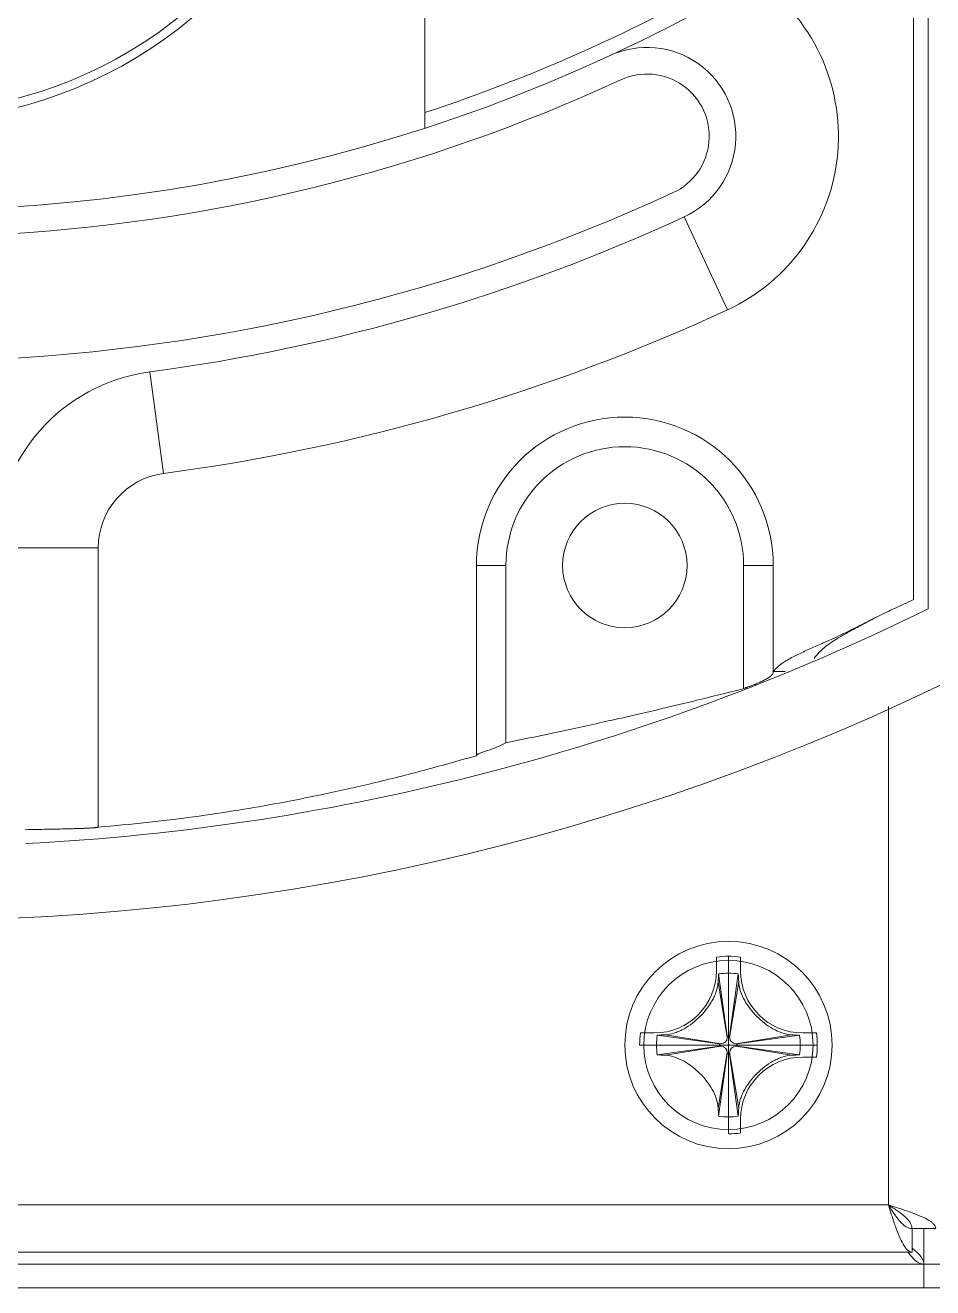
# Model space of a CAD drawing. Header units: millimetres. Extents: x 206 to 1899, y -454 to 296.
# Drawn here: x 635.188 to 637.104, y 49.663 to 52.328 of the extents above; entities that cross this region are included whole.
import ezdxf

# ---------------------------------------------------------------- set-up
doc = ezdxf.new("R2010")
doc.units = ezdxf.units.MM
doc.layers.add('细实线', color=7, linetype='Continuous', lineweight=15)

msp = doc.modelspace()

# ---------------------------------------------------------------- linework, layer by layer
at = {"layer": '细实线', "linetype": 'Continuous', "lineweight": 9}
for p, q in [((637.0633, 51.1159), (637.0633, 58.7284)), ((637.0946, 51.0964), (637.0946, 58.7478)), ((636.0321, 52.1112), (636.0321, 53.0627)), ((636.5795, 51.9239), (636.6704, 51.7274)), ((635.4516, 51.5966), (635.48, 51.3819)), ((635.3423, 51.2248), (635.1258, 51.2248)), ((635.3423, 50.6353), (635.3423, 51.2248)), ((636.2031, 51.1877), (636.1406, 51.1877)), ((636.1406, 50.7861), (636.1406, 51.1877)), ((636.2031, 50.8134), (636.2031, 51.1877)), ((636.7048, 51.1877), (636.7673, 51.1877)), ((636.7048, 51.1877), (636.7048, 50.9277)), ((636.7673, 51.1877), (636.7673, 50.9642)), ((636.7922, 50.9642), (636.7673, 50.9642)), ((636.6805, 50.9216), (636.6557, 50.9154)), ((636.6805, 50.9216), (636.6558, 50.9154)), ((636.7048, 50.9277), (636.7131, 50.9296)), ((637.0102, 50.89), (637.0102, 49.8377)), ((636.6472, 50.361), (636.6472, 50.332)), ((636.6727, 49.9877), (636.6727, 50.3627)), ((636.6982, 50.361), (636.6982, 50.332)), ((636.651, 50.3084), (636.6701, 50.1909)), ((636.652, 50.3255), (636.6701, 50.1938)), ((636.6727, 50.194), (636.6727, 50.3269)), ((636.6933, 50.3255), (636.6752, 50.1938)), ((636.6943, 50.3084), (636.6752, 50.1909)), ((636.5159, 50.2007), (636.4869, 50.2007)), ((636.5224, 50.1959), (636.6541, 50.1778)), ((636.5395, 50.1969), (636.657, 50.1778)), ((636.8059, 50.1969), (636.6884, 50.1778)), ((636.823, 50.1959), (636.6913, 50.1778)), ((636.8294, 50.2007), (636.8584, 50.2007)), ((636.4852, 50.1752), (636.8602, 50.1752)), ((636.6539, 50.1752), (636.521, 50.1752)), ((636.5224, 50.1546), (636.6541, 50.1727)), ((636.5395, 50.1536), (636.657, 50.1727)), ((636.657, 50.1778), (636.6541, 50.1778)), ((636.6541, 50.1778), (636.657, 50.1778)), ((636.657, 50.1727), (636.6541, 50.1727)), ((636.6701, 50.1938), (636.6701, 50.1909)), ((636.6701, 50.1938), (636.6701, 50.1909)), ((636.6752, 50.1938), (636.6752, 50.1909)), ((636.6752, 50.1938), (636.6752, 50.1909)), ((636.6884, 50.1778), (636.6913, 50.1778)), ((636.6884, 50.1778), (636.6913, 50.1778)), ((636.6913, 50.1727), (636.6884, 50.1727)), ((636.6884, 50.1727), (636.6913, 50.1727)), ((636.8059, 50.1536), (636.6884, 50.1727)), ((636.823, 50.1546), (636.6913, 50.1727)), ((636.6914, 50.1752), (636.8244, 50.1752)), ((636.651, 50.042), (636.6701, 50.1595)), ((636.652, 50.0249), (636.6701, 50.1566)), ((636.6701, 50.1566), (636.6701, 50.1595)), ((636.6727, 50.0235), (636.6727, 50.1565)), ((636.6752, 50.1566), (636.6752, 50.1595)), ((636.6752, 50.1566), (636.6752, 50.1595)), ((636.6943, 50.042), (636.6752, 50.1595)), ((636.6933, 50.0249), (636.6752, 50.1566)), ((636.8294, 50.1497), (636.8584, 50.1497)), ((636.6982, 49.9895), (636.6982, 50.0185)), ((637.0102, 49.8377), (622.5789, 49.8377)), ((637.0602, 49.7877), (637.1102, 49.7877)), ((637.0602, 49.7877), (637.0602, 49.7377)), ((637.0852, 49.7127), (637.0852, 49.7877)), ((622.5289, 49.7377), (637.0602, 49.7377)), ((622.5039, 49.7127), (637.0852, 49.7127)), ((637.0852, 49.7127), (637.1352, 49.7127)), ((637.0852, 49.7127), (637.0852, 49.6627)), ((593.6477, 49.6627), (668.7977, 49.6627))]:
    msp.add_line(p, q, dxfattribs=at)
for centre, radius in [((636.4539, 51.1877), 0.1313), ((636.6727, 50.1752), 0.2188), ((636.6727, 50.1752), 0.1786)]:
    msp.add_circle(centre, radius, dxfattribs=at)
for centre, radius, start, end in [((634.9383, 53.0627), 0.9375, 127.9535, 52.0465), ((634.9383, 53.0627), 0.9187, 129.182, 50.818), ((634.9383, 55.4725), 3.5347, 233.5586, 306.4414), ((634.9383, 55.4725), 3.5035, 288.1913, 300.5589), ((636.5008, 52.0941), 0.404, 294.8205, 55.3762), ((636.5008, 52.0941), 0.1875, 294.8205, 114.8205), ((636.5008, 52.0941), 0.1313, 294.8205, 114.8205), ((634.9383, 55.4725), 3.591, 272.7673, 294.8205), ((634.9383, 55.4725), 3.8535, 272.3278, 294.8205), ((634.9383, 55.4725), 3.9097, 277.5436, 294.8205), ((634.9383, 55.4725), 4.1262, 277.5436, 294.8205), ((635.5008, 51.2248), 0.375, 97.5436, 180), ((636.4539, 51.1877), 0.3134, 0, 180), ((636.4539, 51.1877), 0.2509, 0, 180), ((635.5008, 51.2248), 0.1585, 97.5436, 180), ((634.9383, 55.4725), 4.8785, 272.9405, 296.2311), ((637.4498, 50.1466), 1.0417, 115.0861, 115.4665), ((634.9383, 55.4725), 5.0347, 242.6574, 297.3426), ((634.4902, 59.6286), 8.9783, 284.12047, 284.28038), ((634.2652, 60.4377), 9.8175, 282.64025, 282.90678), ((636.6727, 50.1752), 0.1875, 82.1836, 97.8164), ((636.5159, 50.332), 0.1313, 270, 0), ((636.8294, 50.332), 0.1313, 180, 270), ((638.8132, 50.1861), 2.1656, 176.3078, 176.7611), ((636.6727, 50.1752), 0.1517, 82.1836, 97.8164), ((634.5322, 50.1861), 2.1656, 3.2389, 3.6922), ((636.6727, 50.1752), 0.1875, 172.1836, 180), ((636.6727, 50.1752), 0.1517, 172.1836, 187.8164), ((636.6612, 48.0459), 2.1545, 93.2376, 93.6933), ((636.6835, 48.0347), 2.1656, 86.3078, 86.7612), ((636.6727, 50.1752), 0.1517, 352.1836, 7.8164), ((636.6727, 50.1752), 0.1875, 352.1836, 7.8164), ((636.6727, 50.1752), 0.0188, 172.1881, 179.9955), ((636.6727, 50.1752), 0.0187, 172.1836, 180), ((636.6727, 50.1752), 0.0188, 180.0045, 187.8119), ((636.657, 50.1909), 0.0131, 270, 0), ((636.657, 50.1909), 0.0131, 270, 0), ((636.657, 50.1595), 0.0131, 360, 90), ((636.6727, 50.1752), 0.0188, 82.1881, 97.8119), ((636.6727, 50.1752), 0.0187, 82.1836, 97.8164), ((636.6884, 50.1909), 0.0131, 180, 270), ((636.6884, 50.1909), 0.0131, 180, 270), ((636.6884, 50.1595), 0.0131, 90, 180), ((636.6884, 50.1595), 0.0131, 90, 180), ((636.6727, 50.1752), 0.0188, 0.0045, 7.8119), ((636.6727, 50.1752), 0.0187, 352.1836, 7.8164), ((636.6727, 50.1752), 0.0188, 352.1881, 359.9955), ((636.6618, 52.3157), 2.1656, 266.3077, 266.7611), ((636.6727, 50.1752), 0.0188, 262.1881, 277.8119), ((636.6727, 50.1752), 0.0187, 270, 277.8164), ((636.8294, 50.0185), 0.1313, 90, 180), ((636.6842, 52.3045), 2.1544, 273.2377, 273.6934), ((638.8131, 50.1644), 2.1656, 183.2389, 183.6922), ((634.5322, 50.1644), 2.1656, 356.3078, 356.7611), ((636.6727, 50.1752), 0.1517, 262.1836, 277.8164), ((636.6727, 50.1752), 0.1875, 270, 277.8164), ((636.9606, 49.6103), 0.1684, 51.8773, 53.7222), ((637.1876, 49.8374), 0.1684, 216.2778, 218.1235)]:
    msp.add_arc(centre, radius, start, end, dxfattribs=at)
for points, knots in [([(637.0082, 51.0901), (637.0125, 51.0921), (637.0309, 51.1006), (637.0493, 51.109), (637.0633, 51.1159)], [0, 0, 0, 0, 0.234263, 1, 1, 1, 1]), ([(636.7673, 50.9642), (636.7736, 50.971), (636.7874, 50.9836), (636.8118, 50.9963), (636.8367, 51.0082), (636.8582, 51.0179), (636.877, 51.0259), (636.8934, 51.0333), (636.9116, 51.0419), (636.9296, 51.0506), (636.9463, 51.0589), (636.9624, 51.0672), (636.9808, 51.0768), (636.9943, 51.0835), (637.0019, 51.0871)], [0, 0, 0, 0, 0.104688, 0.208176, 0.309388, 0.416398, 0.473503, 0.539982, 0.620036, 0.69998, 0.76646, 0.82968, 0.904851, 1, 1, 1, 1]), ([(636.8538, 50.9914), (636.8567, 50.9958), (636.8634, 51.0037), (636.8744, 51.0145), (636.8872, 51.0236), (636.9018, 51.0332), (636.92, 51.0437), (636.9425, 51.0559), (636.97, 51.0709), (636.9905, 51.0813), (637.0018, 51.0869)], [0, 0, 0, 0, 0.088771, 0.174224, 0.259604, 0.35341, 0.469872, 0.613422, 0.786177, 1, 1, 1, 1]), ([(636.7048, 50.9277), (636.7057, 50.9284), (636.7077, 50.9293), (636.7118, 50.9308), (636.7169, 50.9325), (636.7229, 50.9344), (636.7305, 50.9374), (636.7391, 50.9412), (636.7486, 50.9456), (636.7564, 50.9501), (636.7623, 50.9545), (636.7662, 50.9591), (636.7673, 50.9626), (636.7673, 50.9642)], [0, 0, 0, 0, 0.043756, 0.08754, 0.174215, 0.259404, 0.342442, 0.49955, 0.640198, 0.760833, 0.859427, 0.936847, 1, 1, 1, 1]), ([(636.6558, 50.9154), (636.6391, 50.9113), (636.5733, 50.8951), (636.5074, 50.8795), (636.4581, 50.8683)], [0, 0, 0, 0, 0.253195, 1, 1, 1, 1]), ([(636.4136, 50.8582), (636.3958, 50.8542), (636.3258, 50.8387), (636.2555, 50.8241), (636.2031, 50.8134)], [0, 0, 0, 0, 0.253551, 1, 1, 1, 1]), ([(636.1406, 50.7861), (636.1406, 50.7869), (636.1417, 50.7881), (636.1435, 50.7893), (636.1468, 50.7909), (636.1523, 50.7928), (636.1603, 50.7956), (636.1699, 50.7989), (636.1807, 50.8026), (636.1918, 50.8078), (636.1993, 50.8115), (636.2031, 50.8134)], [0, 0, 0, 0, 0.034023, 0.061654, 0.097275, 0.192245, 0.316982, 0.46638, 0.63438, 0.814477, 1, 1, 1, 1]), ([(635.3423, 50.6353), (635.3763, 50.6381), (635.4436, 50.6444), (635.5425, 50.6565), (635.6359, 50.6705), (635.7254, 50.6859), (635.8172, 50.7044), (635.9173, 50.7265), (636.0268, 50.754), (636.102, 50.775), (636.1406, 50.7861)], [0, 0, 0, 0, 0.125884, 0.249058, 0.367239, 0.473822, 0.583909, 0.712367, 0.851885, 1, 1, 1, 1]), ([(635.1883, 50.6299), (635.1962, 50.63), (635.2117, 50.6303), (635.2345, 50.6308), (635.2562, 50.6312), (635.2735, 50.6316), (635.2867, 50.632), (635.296, 50.6322), (635.3049, 50.6325), (635.3133, 50.6328), (635.32, 50.6331), (635.3252, 50.6334), (635.3289, 50.6336), (635.3324, 50.6338), (635.3353, 50.6341), (635.3375, 50.6343), (635.3392, 50.6345), (635.3408, 50.6347), (635.3419, 50.635), (635.3423, 50.6353)], [0, 0, 0, 0, 0.153723, 0.301927, 0.443157, 0.576022, 0.638907, 0.69922, 0.756811, 0.81154, 0.863275, 0.887982, 0.911896, 0.935009, 0.957309, 0.968163, 0.978799, 0.989311, 1, 1, 1, 1]), ([(636.5395, 50.1969), (636.5464, 50.1973), (636.5567, 50.1995), (636.5696, 50.2047), (636.5821, 50.2111), (636.5969, 50.221), (636.6128, 50.2351), (636.6269, 50.251), (636.6368, 50.2658), (636.6432, 50.2783), (636.6484, 50.2912), (636.6506, 50.3015), (636.651, 50.3084)], [0, 0, 0, 0, 0.122867, 0.185103, 0.247698, 0.373566, 0.499998, 0.62643, 0.752299, 0.814896, 0.87713, 1, 1, 1, 1]), ([(636.6943, 50.3084), (636.6947, 50.3015), (636.6978, 50.2878), (636.7066, 50.2687), (636.7184, 50.251), (636.7325, 50.2351), (636.7485, 50.221), (636.7661, 50.2091), (636.7852, 50.2003), (636.799, 50.1973), (636.8059, 50.1969)], [0, 0, 0, 0, 0.122892, 0.24762, 0.373529, 0.500002, 0.626475, 0.752383, 0.87711, 1, 1, 1, 1]), ([(636.651, 50.042), (636.6506, 50.0489), (636.6476, 50.0627), (636.6388, 50.0818), (636.6269, 50.0994), (636.6128, 50.1154), (636.5969, 50.1295), (636.5792, 50.1413), (636.5601, 50.1501), (636.5464, 50.1532), (636.5395, 50.1536)], [0, 0, 0, 0, 0.122892, 0.24762, 0.373529, 0.500001, 0.626475, 0.752383, 0.87711, 1, 1, 1, 1]), ([(636.8059, 50.1536), (636.799, 50.1532), (636.7887, 50.1509), (636.7758, 50.1458), (636.7632, 50.1394), (636.7485, 50.1295), (636.7325, 50.1154), (636.7184, 50.0994), (636.7085, 50.0847), (636.7021, 50.0721), (636.697, 50.0592), (636.6947, 50.0489), (636.6943, 50.042)], [0, 0, 0, 0, 0.122867, 0.185103, 0.247698, 0.373566, 0.499998, 0.62643, 0.752299, 0.814896, 0.87713, 1, 1, 1, 1]), ([(637.0602, 49.7877), (637.0581, 49.7877), (637.0537, 49.7884), (637.0473, 49.7915), (637.041, 49.7962), (637.0324, 49.8051), (637.022, 49.8191), (637.0143, 49.8313), (637.0102, 49.8377)], [0, 0, 0, 0, 0.086489, 0.180415, 0.28672, 0.407302, 0.687401, 1, 1, 1, 1]), ([(637.0602, 49.7877), (637.0602, 49.7898), (637.0595, 49.7942), (637.0564, 49.8006), (637.0517, 49.8069), (637.0428, 49.8155), (637.0288, 49.8259), (637.0166, 49.8336), (637.0102, 49.8377)], [0, 0, 0, 0, 0.086488, 0.180415, 0.28672, 0.407302, 0.6874, 1, 1, 1, 1]), ([(637.027, 49.7874), (637.0255, 49.7913), (637.0196, 49.808), (637.0143, 49.8249), (637.0102, 49.8377)], [0, 0, 0, 0, 0.236022, 1, 1, 1, 1]), ([(637.0605, 49.8209), (637.0566, 49.8224), (637.0399, 49.8283), (637.023, 49.8336), (637.0102, 49.8377)], [0, 0, 0, 0, 0.236022, 1, 1, 1, 1]), ([(637.1102, 49.7877), (637.1102, 49.7891), (637.1095, 49.7922), (637.1067, 49.7964), (637.1024, 49.8006), (637.094, 49.8065), (637.0798, 49.8135), (637.0674, 49.8184), (637.0605, 49.8209)], [0, 0, 0, 0, 0.068214, 0.146508, 0.241305, 0.355434, 0.642631, 1, 1, 1, 1]), ([(637.0602, 49.7377), (637.0588, 49.7377), (637.0557, 49.7384), (637.0515, 49.7412), (637.0473, 49.7455), (637.0414, 49.7539), (637.0344, 49.7681), (637.0295, 49.7805), (637.027, 49.7874)], [0, 0, 0, 0, 0.068215, 0.146509, 0.241305, 0.355435, 0.642631, 1, 1, 1, 1]), ([(637.0852, 49.7127), (637.0852, 49.7153), (637.0838, 49.7223), (637.0764, 49.7328), (637.0689, 49.7394), (637.0645, 49.7428)], [0, 0, 0, 0, 0.203356, 0.557464, 1, 1, 1, 1]), ([(637.0852, 49.7127), (637.0826, 49.7127), (637.0756, 49.7141), (637.0651, 49.7215), (637.0586, 49.7291), (637.0551, 49.7334)], [0, 0, 0, 0, 0.203359, 0.557467, 1, 1, 1, 1])]:
    msp.add_open_spline(points, degree=3, knots=knots, dxfattribs=at)

doc.saveas('drawing.dxf')
